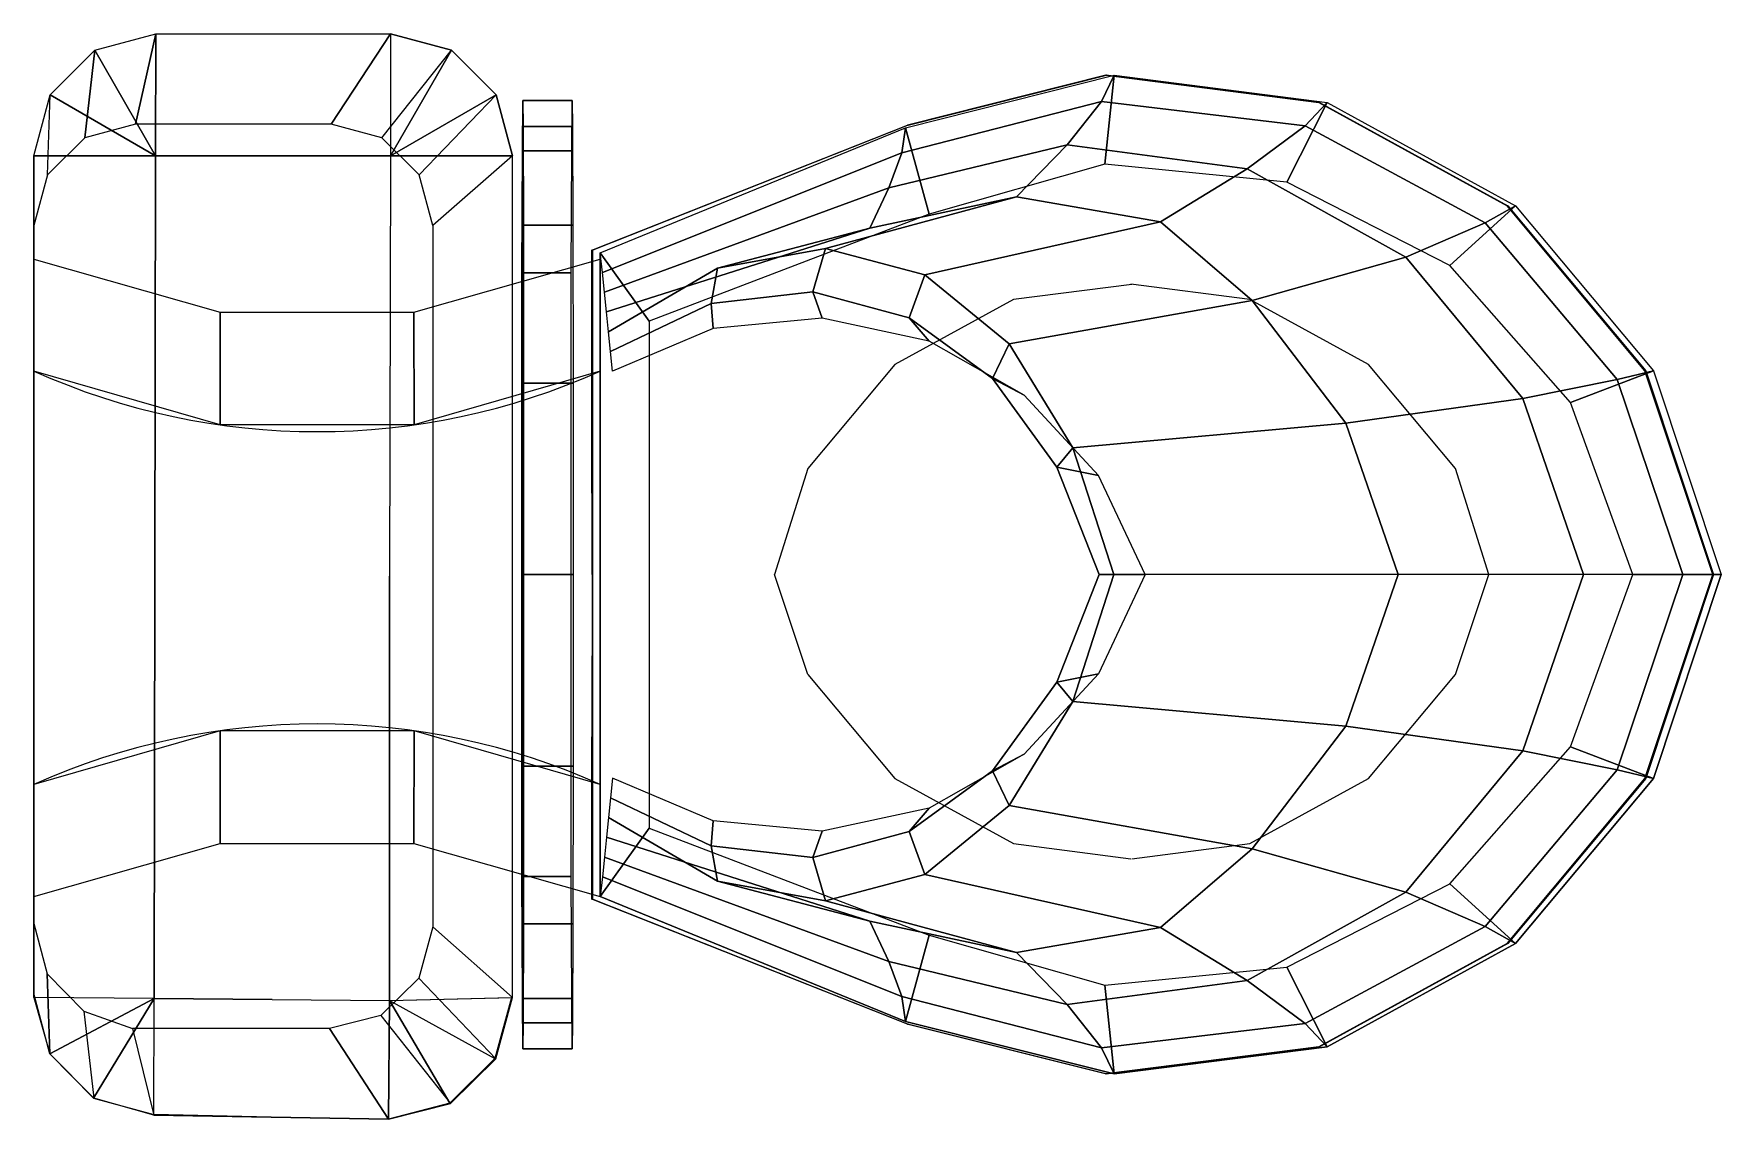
# Model space of a CAD drawing. Extents: x 0 to 80.4, y -25.8 to 25.9.
import ezdxf

# ---------------------------------------------------------------- set-up
doc = ezdxf.new("R2010")
doc.units = 0
doc.header["$MEASUREMENT"] = 0
doc.layers.get('0').update_dxf_attribs({"linetype": 'CONTINUOUS'})

msp = doc.modelspace()

# ---------------------------------------------------------------- linework, layer by layer
at = {"color": 0, "linetype": 'ByBlock'}
for centre, start, end in [((13.494, 39.996), 245.8858, 294.1142), ((13.494, -39.996), 65.8858, 114.1142)]:
    msp.add_arc(centre, 33.029, start, end, dxfattribs=at)
for points in [[(2.904, 25.143, 100.92), (5.808, 25.921, 100.92), (4.84, 21.626, 47.2), (2.42, 20.977, 47.2)], [(4.84, 21.626, 47.2), (5.808, 25.921, 100.92), (16.994, 25.921, 100.92), (14.162, 21.626, 47.2)], [(0.778, 23.017, 100.92), (2.904, 25.143, 100.92), (2.42, 20.977, 47.2), (0.648, 19.206, 47.2)], [(19.898, 25.143, 100.92), (22.024, 23.017, 100.92), (18.354, 19.206, 47.2), (16.582, 20.977, 47.2)], [(41.624, 21.569, 50.457), (41.657, 21.569, 47.458), (51.107, 23.95, 47.565), (51.073, 23.95, 50.564)], [(51.073, 23.95, 50.564), (51.107, 23.95, 47.565), (61.265, 22.65, 47.68), (61.231, 22.65, 50.679)], [(22.024, 23.017, 100.92), (22.802, 20.113, 100.92), (19.002, 16.786, 47.2), (18.354, 19.206, 47.2)], [(61.231, 22.65, 50.679), (61.265, 22.65, 47.68), (70.246, 17.729, 47.781), (70.212, 17.729, 50.781)], [(41.624, 21.569, 50.457), (41.657, 21.569, 47.458), (26.626, 15.617, 47.287), (26.592, 15.617, 50.287)], [(0, -16.485, 47.2), (0, -20, 100.92), (0, 20.113, 100.92), (0, 16.786, 47.2)], [(19.002, -16.642, 47.2), (22.802, -20.001, 100.92), (22.802, 20.113, 100.92), (19.002, 16.786, 47.2)], [(70.212, 17.729, 50.781), (70.246, 17.729, 47.781), (76.808, 9.867, 47.856), (76.774, 9.867, 50.855)], [(0, -15.19, 47.2), (0, -9.85), (0, 9.85), (0, 15.49, 47.2)], [(26.626, 0.15, 47.287), (26.626, 15.617, 47.287), (26.592, 15.617, 50.287), (26.594, 0.15, 50.087)], [(26.988, 15.49, 47.2), (29.315, 12.237, 47.2), (29.315, -11.936, 47.2), (26.988, -15.19, 47.2)], [(26.988, -15.19, 47.2), (26.988, -9.85), (26.988, 9.85), (26.988, 15.49, 47.2)], [(23.247, -14.23, 49.795), (25.607, -14.23, 49.791), (25.607, 14.53, 49.791), (23.247, 14.53, 49.795)], [(80.044, 0.15, 47.892), (80.01, 0.15, 50.892), (76.774, 9.867, 50.855), (76.808, 9.867, 47.856)], [(26.592, -15.317, 50.287), (26.626, -15.317, 47.287), (26.626, 0.15, 47.287), (26.594, 0.15, 50.087)], [(76.774, -9.566, 50.855), (80.01, 0.15, 50.892), (80.044, 0.15, 47.892), (76.808, -9.566, 47.856)], [(76.774, -9.566, 50.855), (76.808, -9.566, 47.856), (70.246, -17.429, 47.781), (70.212, -17.429, 50.781)], [(41.657, -21.269, 47.458), (41.624, -21.269, 50.457), (26.592, -15.317, 50.287), (26.626, -15.317, 47.287)], [(0.762, -22.688, 100.92), (0, -19.812, 100.92), (0, -16.485, 47.2), (0.635, -18.882, 47.2)], [(22.008, -22.933, 100.92), (22.802, -20.001, 100.92), (19.002, -16.642, 47.2), (18.34, -19.086, 47.2)], [(70.214, -17.429, 50.581), (70.246, -17.429, 47.781), (61.265, -22.35, 47.68), (61.231, -22.35, 50.679)], [(2.848, -24.809, 100.92), (0.762, -22.688, 100.92), (0.635, -18.882, 47.2), (2.373, -20.649, 47.2)], [(19.842, -25.063, 100.92), (22.008, -22.933, 100.92), (18.34, -19.086, 47.2), (16.535, -20.861, 47.2)], [(19.815, -25.035, 100.92), (16.897, -25.808, 100.92), (16.941, -20.14, 103.34)], [(21.961, -22.911, 100.92), (19.815, -25.035, 100.92), (16.941, -20.14, 103.34)], [(4.691, -21.481, 47.2), (5.71, -25.62, 100.92), (16.897, -25.808, 100.92), (14.081, -21.481, 47.2)], [(51.107, -23.649, 47.565), (51.073, -23.649, 50.564), (41.624, -21.269, 50.457), (41.657, -21.269, 47.458)], [(61.231, -22.35, 50.679), (61.265, -22.35, 47.68), (51.107, -23.649, 47.565), (51.073, -23.649, 50.564)]]:
    msp.add_3dface(points, dxfattribs=at)
for points, invisible_edges in [([(5.797, 20.113, 103.34), (5.808, 25.921, 100.92), (11.401, 25.921, 100.92), (11.39, 20.113, 103.34)], 4), ([(11.39, 20.113, 103.34), (11.401, 25.921, 100.92), (16.994, 25.932, 100.92), (16.984, 20.113, 103.34)], 1), ([(16.994, 25.921, 100.92), (19.898, 25.143, 100.92), (16.582, 20.977, 47.2), (14.162, 21.626, 47.2)], 2), ([(41.624, 21.569, 50.457), (51.073, 23.95, 50.564), (52.312, 13.984, 50.378), (46.681, 13.264, 50.315)], 10), ([(51.073, 23.95, 50.564), (61.231, 22.65, 50.679), (57.943, 13.264, 50.442), (52.273, 13.989, 50.378)], 10), ([(0, 20.113, 100.92), (0.778, 23.017, 100.92), (0.648, 19.206, 47.2), (0, 16.786, 47.2)], 2), ([(23.274, 20.358, 65.789), (23.29, 22.751, 75.287), (23.29, -22.451, 75.287), (23.274, -20.058, 65.789)], 10), ([(23.29, 22.751, 75.287), (23.306, 21.508, 85.003), (23.306, -21.208, 85.003), (23.29, -22.451, 75.287)], 10), ([(61.231, 22.65, 50.679), (70.212, 17.729, 50.781), (63.605, 10.161, 50.506), (57.943, 13.264, 50.442)], 10), ([(23.306, -21.208, 85.003), (23.306, 21.508, 85.003), (23.321, 16.802, 93.593), (23.321, -16.501, 93.593)], 5), ([(41.624, 21.569, 50.457), (46.681, 13.264, 50.315), (41.019, 10.161, 50.25), (26.592, 15.617, 50.287)], 5), ([(0, 0.15, 100.92), (-0.011, 20.113, 100.92), (5.797, 20.113, 103.34), (5.759, 0.126, 104.55)], 8), ([(5.759, 0.126, 104.55), (5.797, 20.113, 103.34), (11.39, 20.113, 103.34), (11.352, 0.103, 104.55)], 12), ([(11.352, 0.103, 104.55), (11.39, 20.113, 103.34), (16.984, 20.113, 103.34), (16.946, 0.08, 104.55)], 9), ([(16.946, 0.08, 104.55), (22.802, 0.056, 100.92), (22.802, 20.113, 100.92), (16.984, 20.113, 103.34)], 1), ([(23.247, -14.23, 49.795), (23.247, 14.53, 49.795), (23.274, 20.358, 65.789), (23.274, -20.058, 65.789)], 4), ([(70.212, 17.729, 50.781), (76.774, 9.867, 50.855), (67.742, 5.204, 50.553), (63.605, 10.161, 50.506)], 10), ([(23.321, -16.501, 93.593), (23.321, 16.802, 93.593), (23.331, 9.282, 99.869), (23.331, -8.982, 99.869)], 5), ([(26.592, 15.617, 50.287), (41.019, 10.161, 50.25), (36.882, 5.204, 50.204), (26.592, 7.884, 50.287)], 5), ([(76.774, 9.867, 50.855), (80.01, 0.15, 50.892), (69.328, 0.15, 50.571), (67.742, 5.204, 50.553)], 10), ([(23.331, 9.282, 99.869), (23.336, 0.15, 102.91), (23.331, -8.982, 99.869)], 8), ([(26.592, 7.884, 50.287), (36.882, 5.204, 50.204), (35.296, 0.15, 50.186), (26.594, 0.15, 50.087)], 5), ([(0, -20, 100.92), (0, 0.15, 100.92), (5.759, 0.126, 104.55), (5.721, -20.048, 103.34)], 2), ([(5.721, -20.048, 103.34), (5.759, 0.126, 104.55), (11.352, 0.103, 104.55), (11.348, -20.094, 103.34)], 6), ([(11.348, -20.094, 103.34), (16.941, -20.14, 103.34), (16.946, 0.08, 104.55), (11.352, 0.103, 104.55)], 12), ([(16.941, -20.14, 103.34), (22.802, -20.001, 100.92), (22.802, 0.056, 100.92), (16.946, 0.08, 104.55)], 4), ([(36.882, -4.611, 50.204), (35.296, 0.15, 50.186), (26.594, 0.15, 50.087), (26.592, -7.583, 50.287)], 10), ([(80.01, 0.15, 50.892), (76.774, -9.566, 50.855), (67.742, -4.611, 50.553), (69.328, 0.15, 50.571)], 10), ([(36.882, -4.611, 50.204), (41.019, -9.568, 50.25), (26.592, -15.317, 50.287), (26.592, -7.583, 50.287)], 10), ([(76.774, -9.566, 50.855), (70.212, -17.429, 50.781), (63.605, -9.568, 50.506), (67.742, -4.611, 50.553)], 10), ([(41.019, -9.568, 50.25), (46.681, -12.671, 50.315), (41.624, -21.269, 50.457), (26.592, -15.317, 50.287)], 10), ([(70.212, -17.429, 50.781), (61.231, -22.35, 50.679), (57.943, -12.671, 50.442), (63.605, -9.568, 50.506)], 10), ([(51.073, -23.649, 50.564), (41.624, -21.269, 50.457), (46.681, -12.671, 50.315), (52.273, -13.396, 50.378)], 10), ([(61.231, -22.35, 50.679), (51.073, -23.649, 50.564), (52.312, -13.391, 50.378), (57.943, -12.671, 50.442)], 10), ([(5.71, -25.581, 100.92), (5.721, -20.048, 103.34), (11.348, -20.094, 103.34), (11.304, -25.714, 100.92)], 4), ([(11.304, -25.714, 100.92), (11.348, -20.094, 103.34), (16.941, -20.14, 103.34), (16.897, -25.808, 100.92)], 1), ([(22.763, -20, 100.92), (21.961, -22.911, 100.92), (16.941, -20.14, 103.34)], 2), ([(5.71, -25.62, 100.92), (2.848, -24.809, 100.92), (2.373, -20.649, 47.2), (4.691, -21.481, 47.2)], 2), ([(16.897, -25.808, 100.92), (19.842, -25.063, 100.92), (16.535, -20.861, 47.2), (14.081, -21.481, 47.2)], 2)]:
    msp.add_3dface(points, dxfattribs=dict(at, invisible_edges=invisible_edges))

# ---------------------------------------------------------------- meshes
mesh = msp.add_polymesh((2, 4), dxfattribs=at)
for k, corner in enumerate([(-0.011, 20.113, 100.92), (0.769, 23.02, 100.92), (2.899, 25.146, 100.92), (5.808, 25.921, 100.92), (5.797, 20.113, 103.34), (5.797, 20.113, 103.34), (5.797, 20.113, 103.34), (5.797, 20.113, 103.34)]):
    mesh.set_mesh_vertex(divmod(k, 4), corner)
mesh = msp.add_polymesh((2, 4), dxfattribs=at)
for k, corner in enumerate([(22.802, 20.113, 100.92), (22.025, 23.019, 100.92), (19.899, 25.148, 100.92), (16.994, 25.932, 100.92), (16.984, 20.113, 103.34), (16.984, 20.113, 103.34), (16.984, 20.113, 103.34), (16.984, 20.113, 103.34)]):
    mesh.set_mesh_vertex(divmod(k, 4), corner)
mesh = msp.add_polymesh((2, 13), dxfattribs=at)
for k, corner in enumerate([(26.988, 15.49, 47.2), (41.539, 21.448, 47.2), (51.47, 23.95, 47.2), (61.629, 22.65, 47.2), (70.61, 17.729, 47.2), (77.173, 9.867, 47.2), (80.409, 0.15, 47.2), (77.173, -9.566, 47.2), (70.61, -17.429, 47.2), (61.629, -22.35, 47.2), (51.47, -23.649, 47.2), (41.539, -21.147, 47.2), (26.988, -15.19, 47.2), (29.315, 12.237, 47.2), (42.66, 17.331, 47.2), (51.038, 19.716, 47.2), (59.71, 18.863, 47.2), (67.467, 14.89, 47.2), (73.229, 8.35, 47.2), (76.193, 0.15, 47.2), (73.229, -8.049, 47.2), (67.467, -14.59, 47.2), (59.71, -18.563, 47.2), (51.038, -19.415, 47.2), (42.66, -17.031, 47.2), (29.315, -11.936, 47.2)]):
    mesh.set_mesh_vertex(divmod(k, 13), corner)
mesh = msp.add_polymesh((7, 7), dxfattribs=at)
for k, corner in enumerate([(26.988, 15.49, 47.2), (41.539, 21.448, 47.2), (51.47, 23.95, 47.2), (61.629, 22.65, 47.2), (70.61, 17.729, 47.2), (77.173, 9.867, 47.2), (80.409, 0.15, 47.2), (27.086, 14.55, 39.333), (41.353, 20.256, 39.199), (50.877, 22.706, 38.865), (60.587, 21.547, 38.429), (69.165, 16.925, 37.994), (75.447, 9.458, 37.659), (78.585, 0.15, 37.525), (27.184, 13.61, 31.467), (40.738, 18.582, 31.276), (49.237, 20.641, 30.8), (57.818, 19.495, 30.182), (65.381, 15.28, 29.563), (70.955, 8.541, 29.087), (73.845, 0.15, 28.896), (27.282, 12.67, 23.6), (39.836, 16.668, 23.494), (46.817, 18.166, 23.229), (53.692, 16.968, 22.884), (58.055, 13.216, 23.191), (62.525, 7.369, 22.926), (65.02, 0.15, 22.82), (27.38, 11.73, 15.733), (32.58, 14.754, 15.926), (37.715, 15.691, 16.409), (42.454, 14.442, 17.036), (46.466, 11.151, 17.663), (49.503, 6.197, 18.145), (51.469, 0.15, 18.338), (27.477, 10.79, 7.867), (32.265, 13.08, 7.996), (37.123, 13.626, 8.321), (41.706, 12.389, 8.742), (45.675, 9.506, 9.164), (48.752, 5.28, 9.488), (50.77, 0.15, 9.618), (27.575, 9.85), (32.375, 11.888), (37.567, 12.383), (42.665, 11.286), (47.194, 8.702), (50.732, 4.871), (52.948, 0.15)]):
    mesh.set_mesh_vertex(divmod(k, 7), corner)
mesh = msp.add_polymesh((2, 13), dxfattribs=at)
for k, corner in enumerate([(23.247, -14.23, 49.795), (23.274, -20.058, 65.789), (23.29, -22.451, 75.287), (23.306, -21.208, 85.003), (23.321, -16.501, 93.593), (23.331, -8.982, 99.869), (23.336, 0.15, 102.91), (23.331, 9.282, 99.869), (23.321, 16.802, 93.593), (23.306, 21.508, 85.003), (23.29, 22.751, 75.287), (23.274, 20.358, 65.789), (23.247, 14.53, 49.795), (25.607, -14.23, 49.791), (25.634, -20.058, 65.785), (25.65, -22.451, 75.283), (25.666, -21.208, 84.999), (25.681, -16.501, 93.589), (25.691, -8.982, 99.865), (25.696, 0.15, 102.906), (25.691, 9.282, 99.865), (25.681, 16.802, 93.589), (25.666, 21.508, 84.999), (25.65, 22.751, 75.283), (25.634, 20.358, 65.785), (25.607, 14.53, 49.791)]):
    mesh.set_mesh_vertex(divmod(k, 13), corner)
mesh = msp.add_polymesh((2, 4), dxfattribs=at)
for k, corner in enumerate([(26.988, 9.85), (18.113, 7.292), (8.876, 7.292), (0, 9.85), (26.988, 15.19, 47.2), (18.109, 12.669, 47.2), (8.879, 12.669, 47.2), (0, 15.19, 47.2)]):
    mesh.set_mesh_vertex(divmod(k, 4), corner)
mesh = msp.add_polymesh((7, 7), dxfattribs=at)
for k, corner in enumerate([(26.988, -15.19, 47.2), (41.539, -21.147, 47.2), (51.47, -23.649, 47.2), (61.629, -22.35, 47.2), (70.61, -17.429, 47.2), (77.173, -9.566, 47.2), (80.409, 0.15, 47.2), (27.086, -14.25, 39.333), (41.353, -19.956, 39.199), (50.877, -22.406, 38.865), (60.587, -21.247, 38.429), (69.165, -16.625, 37.994), (75.447, -9.158, 37.659), (78.585, 0.15, 37.525), (27.184, -13.31, 31.467), (40.738, -18.282, 31.276), (49.237, -20.341, 30.8), (57.818, -19.195, 30.182), (65.381, -14.98, 29.563), (70.955, -8.24, 29.087), (73.845, 0.15, 28.896), (27.282, -12.37, 23.6), (39.836, -16.368, 23.494), (46.817, -17.866, 23.229), (53.692, -16.668, 22.884), (58.055, -12.915, 23.191), (62.525, -7.068, 22.926), (65.02, 0.15, 22.82), (27.38, -11.43, 15.733), (32.58, -14.453, 15.926), (37.715, -15.391, 16.409), (42.454, -14.141, 17.036), (46.466, -10.85, 17.663), (49.503, -5.897, 18.145), (51.469, 0.15, 18.338), (27.477, -10.489, 7.867), (32.265, -12.78, 7.996), (37.123, -13.326, 8.321), (41.706, -12.089, 8.742), (45.675, -9.206, 9.164), (48.752, -4.979, 9.488), (50.77, 0.15, 9.618), (27.575, -9.549), (32.375, -11.588), (37.567, -12.082), (42.665, -10.986), (47.194, -8.402), (50.732, -4.57), (52.948, 0.15)]):
    mesh.set_mesh_vertex(divmod(k, 7), corner)
mesh = msp.add_polymesh((2, 4), dxfattribs=at)
for k, corner in enumerate([(26.988, -9.85), (18.113, -7.292), (8.876, -7.292), (0, -9.85), (26.988, -15.19, 47.2), (18.109, -12.669, 47.2), (8.879, -12.669, 47.2), (0, -15.19, 47.2)]):
    mesh.set_mesh_vertex(divmod(k, 4), corner)
mesh = msp.add_polymesh((2, 4), dxfattribs=at)
for k, corner in enumerate([(0, -20, 100.92), (0.749, -22.69, 100.92), (2.841, -24.803, 100.92), (5.71, -25.581, 100.92), (5.721, -20.048, 103.34), (5.721, -20.048, 103.34), (5.721, -20.048, 103.34), (5.721, -20.048, 103.34)]):
    mesh.set_mesh_vertex(divmod(k, 4), corner)

doc.saveas('drawing.dxf')
